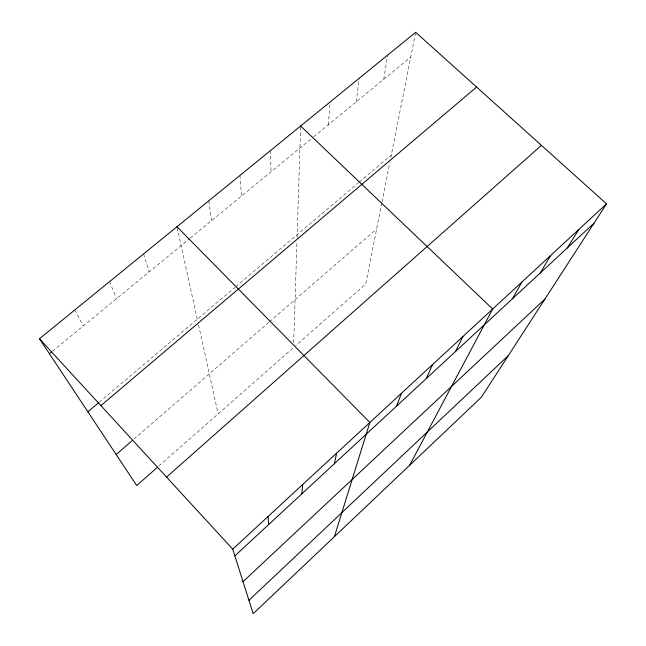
<?xml version="1.0" encoding="UTF-8"?>
<svg xmlns="http://www.w3.org/2000/svg" width="646" height="646" viewBox="0 0 646 646"><rect width="100%" height="100%" fill="white"/><g stroke="black" fill="none" stroke-linecap="round" stroke-linejoin="round"><path stroke-width="0.48" stroke-dasharray="3.23 2.42" d="M293.712 342.719L296.934 241.491M297.063 237.599L300.616 126.01M328.338 124.751L330.154 101.955M356.277 101.81L359.16 78.328M383.74 79.256L387.665 55.112M381.818 202.86L365.701 284.054L295.755 345.594M382.004 201.932L389.772 162.768M390.741 157.882L415.475 33.253M158.892 466L293.559 347.532M133.988 439.078L268.72 322.435M269.487 321.781L376.626 229.031M99.25 402.216L235.015 287.284M235.774 286.638L358.49 182.753M359.241 182.115L391.323 154.951M52.504 351.23L189.496 238.745M190.255 238.124L312.971 137.364M313.746 136.734L410.751 57.082M74.863 309.902L83.286 325.955M109.562 281.64L116.506 298.678M143.59 253.926L149.113 271.909M177.166 227.691L197.708 321.11M198.548 324.906L218.114 413.892M208.731 200.858L211.605 220.593M239.924 175.454L241.564 195.996M270.545 150.51L270.997 171.836"/><path stroke-width="0.97" d="M301.844 493.843L302.716 484.5M334.345 463.739L336.631 453.169M334.418 536.64L369.851 422.476L176.956 226.746M396.555 406.116L401.465 393.285M426.328 378.532L432.457 364.651M455.559 351.456L462.859 336.566M409.588 465.346L492.688 309.022L300.616 126.01M512.44 298.775L521.952 281.987M540.113 273.145L550.667 255.461M567.293 247.959L578.856 229.427M606.529 203.861L481.367 397.25L253.192 613.7L232.721 549.148L39.471 338.738L415.669 32.3L606.529 203.861L232.721 549.148M248.944 600.304L508.321 355.599M243.033 581.658L544.966 298.985M234.861 555.891L593.997 223.225M166.563 477.111L541.445 145.358M157.43 467.292L136.71 485.517L39.471 338.738M116.167 454.501L132.503 440.362M100.897 405.615L476.587 87.057M87.896 411.833L98.491 402.862M49.427 353.758L51.728 351.86M268.082 516.485L268.688 524.552"/></g></svg>
